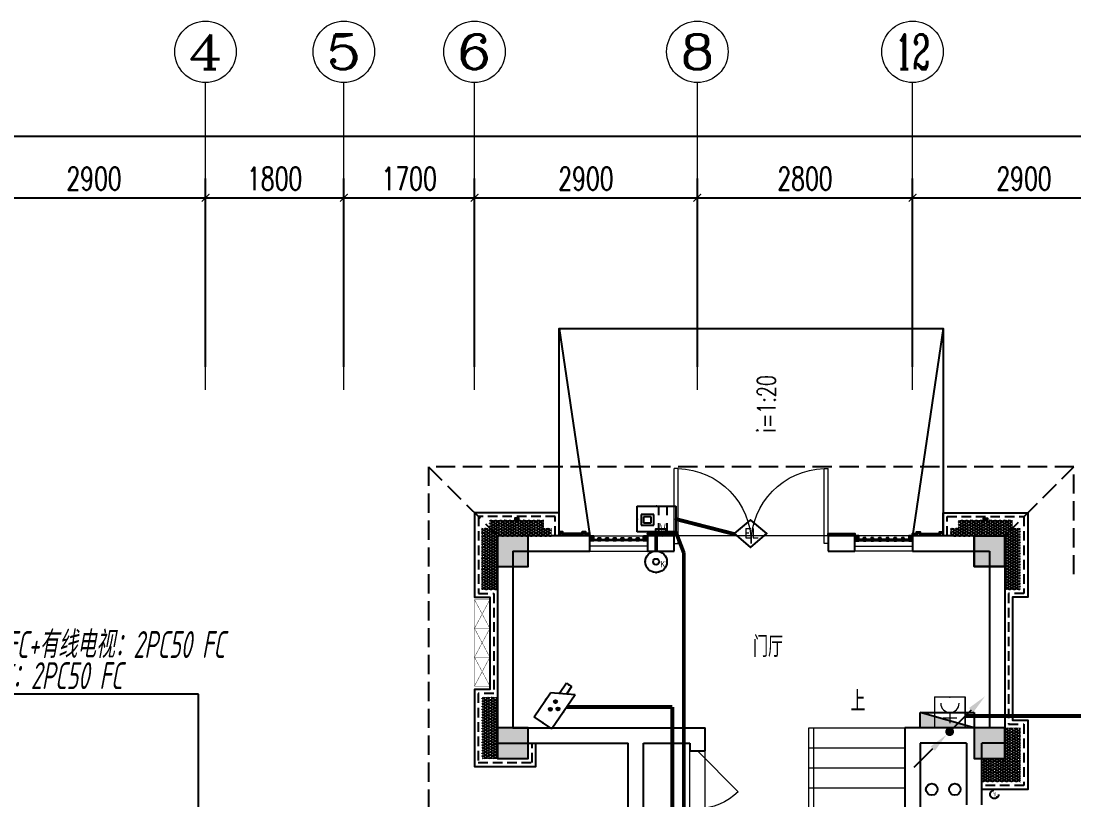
# Model space of a CAD drawing. Extents: x 3753737 to 4713801, y -857380 to 24339.
# Drawn here: x 4043213 to 4056913, y -729448 to -719310 of the extents above; entities that cross this region are included whole.
import ezdxf
from ezdxf.enums import TextEntityAlignment as Align

# ---------------------------------------------------------------- set-up
doc = ezdxf.new("R2010")
doc.units = 0
doc.header["$LTSCALE"] = 1000
doc.header["$MEASUREMENT"] = 0
for name, pattern in [('#P_--_20B1_001_t3$0$DASH', [0.35, 0.25, -0.1]), ('DASH', [0.35, 0.25, -0.1]), ('HIDDEN', [0.375, 0.25, -0.125])]:
    doc.linetypes.add(name, pattern=pattern)
doc.layers.get('0').update_dxf_attribs({"linetype": 'CONTINUOUS'})
doc.layers.get('Defpoints').update_dxf_attribs({"linetype": 'CONTINUOUS'})
for name, color, linetype in [('!!电气', 1, 'CONTINUOUS'), ('A-EQPM-MECH', 191, 'CONTINUOUS'), ('DIM-照明', 7, 'CONTINUOUS'), ('EQUIP-安防', 3, 'CONTINUOUS'), ('EQUIP_消火栓', 7, 'CONTINUOUS'), ('LWIRE', 4, 'CONTINUOUS'), ('VPIPE-消防', 1, 'TG_X'), ('VPIPE-给水', 3, 'TG_J'), ('VPIPE-雨水', 4, 'DASH'), ('WALL', 252, 'CONTINUOUS'), ('WIRE-安防', 4, 'CONTINUOUS'), ('WIRE-消防', 4, 'CONTINUOUS'), ('修改标示', 212, 'CONTINUOUS'), ('卫生间', 6, 'CONTINUOUS'), ('电气', 6, 'CONTINUOUS'), ('看线', 185, 'CONTINUOUS'), ('立面', 73, 'CONTINUOUS'), ('立面-看线', 251, 'CONTINUOUS'), ('设备', 253, 'CONTINUOUS'), ('铝合金', 144, 'CONTINUOUS')]:
    doc.layers.add(name, color=color, linetype=linetype)
for name, color, linetype, lineweight in [('AXIS', 114, 'CONTINUOUS', 20), ('AXIS_TEXT', 7, 'CONTINUOUS', 20), ('DIM_SYMB', 252, 'CONTINUOUS', 20), ('EQUIP-消防', 3, 'CONTINUOUS', 20), ('PUB_HATCH', 8, 'CONTINUOUS', 9), ('PUB_TEXT', 7, 'CONTINUOUS', 20), ('STAIR', 252, 'CONTINUOUS', 20), ('WINDOW', 146, 'CONTINUOUS', 20)]:
    doc.layers.add(name, color=color, linetype=linetype, lineweight=lineweight)
doc.styles.add('_TCH_AXIS', font='COMPLEX', dxfattribs={"bigfont": 'GBCBIG'})
doc.styles.add('_TCH_DIM', font='SIMPLEX', dxfattribs={"bigfont": 'GBCBIG'})
doc.styles.add('_TCH_DIM_T3', font='SIMPLEX.shx', dxfattribs={"width": 0.705882, "bigfont": 'GBCBIG.shx'})
doc.styles.add('_TEL_DIM', font='SIMPLEX', dxfattribs={"width": 0.8, "height": 3.5, "bigfont": 'HZTXT'})
doc.styles.add('COMPLEX', font='COMPLEX')
doc.styles.add('HZTXT', font='gbeitc.shx', dxfattribs={"width": 0.8, "height": 400, "bigfont": 'hztxt.shx'})
doc.styles.add('SM1', font='realsz.shx', dxfattribs={"width": 0.75, "bigfont": 'realhz.shx'})
doc.styles.get("Standard").update_dxf_attribs({"font": 'gbenor.shx', "bigfont": 'gbcbig.shx'})
doc.styles.add('TG_LINETYPE', font='SIMPLEX', dxfattribs={"width": 0.8, "height": 3, "bigfont": 'HZTXT'})
doc.linetypes.add('TG_J', pattern='A,2,-0.22,["J",TG_LINETYPE,S=0.1,R=0,X=-0.18,Y=-0.15],0', length=2.22)
doc.linetypes.add('TG_X', pattern='A,4,-0.3,["X",TG_LINETYPE,S=0.1,R=0,X=-0.23,Y=-0.15],0', length=4.3)
doc.dimstyles.new('_TCH_ARCH&&100', dxfattribs={"dimtxt": 297.5, "dimasz": 100, "dimexe": 250, "dimexo": 300, "dimgap": 100, "dimtad": 1, "dimdec": 0, "dimzin": 0, "dimdsep": 46, "dimtxsty": '_TCH_DIM_T3', "dimblk": 'ARCHTICK', "dimcen": 0.09, "dimclrt": 7, "dimazin": 2, "dimtfac": 1, "dimtdec": 0, "dimtix": 1, "dimtmove": 2, "dimatfit": 3, "dimfxl": 1, "dimtolj": 1, "dimtzin": 0, "dimarcsym": 0})
pattern_1 = [(45, (-879550.0308, -779765.5013), (-2.24506403, 2.24506403), [])]
pattern_2 = [(45, (-879750.0308, -780835.0008), (-2.24506403, 2.24506403), [])]
pattern_3 = [(45, (-691492.517, -939480.5144), (-2.24506403, 2.24506403), [])]
pattern_4 = [(45, (-691392.517, -939480.5153), (-2.24506403, 2.24506403), [])]
pattern_5 = [(45, (-691292.517, -939480.5162), (-2.24506403, 2.24506403), [])]
pattern_6 = [(45, (-691192.517, -939480.517), (-2.24506403, 2.24506403), [])]
pattern_7 = [(45, (-691092.517, -939480.518), (-2.24506403, 2.24506403), [])]
pattern_8 = [(45, (-690992.517, -939480.519), (-2.24506403, 2.24506403), [])]
pattern_9 = [(45, (-691602.5177, -939480.5138), (-2.24506403, 2.24506403), [])]
pattern_10 = [(45, (-690902.5144, -939480.51), (-2.24506403, 2.24506403), [])]
pattern_11 = [(0, (-420517.216, -516416.725), (30.95625, 17.872595), [20.6375, -41.275]), (120, (-420517.216, -516416.725), (-30.9562463, 17.8726014), [20.6375, -41.275]), (60, (-420517.216, -516416.725), (3.7e-06, 35.7451964), [-41.275, 20.6375])]
pattern_12 = [(45, (-691542.282, -939480.3315), (-2.24506403, 2.24506403), [])]

# ---------------------------------------------------------------- blocks, each defined once
blk = doc.blocks.new('A$C148B7D8E')
at = {"layer": '卫生间', "color": 252, "linetype": 'DASH'}
for p, q in [((7700, 15400), (8600, 14500)), ((15200, 14500), (16100, 15400))]:
    blk.add_line(p, q, dxfattribs=at)
blk.add_lwpolyline([(16100, 14000), (16100, 15400), (7700, 15400), (7700, 10800), (7300, 10800), (7300, 10000), (900, 10000), (900, 9000), (-900, 9000), (-900, -900), (1750, -900), (1750, -2100), (23450, -2100), (23450, -900), (25100, -900)], dxfattribs=at)
blk = doc.blocks.new('A$C1F074C3D')
at = {"layer": 'DIM_SYMB'}
blk.add_lwpolyline([(-625, 4290, 0, 0, 0), (-625, 2580, 64, 0, 0), (-625, 2340, 0, 0, 0)], format="xyseb", dxfattribs=at)
at = {"layer": 'STAIR', "color": 252}
for p, q in [((-1250, 1664), (-1250, 4160)), ((-1250, 4160), (0, 4160)), ((-1190, 4160), (-1190, 1703)), ((0, 2496), (0, 4160)), ((-1250, 3900), (0, 3900)), ((-1250, 3640), (0, 3640)), ((-1250, 3380), (0, 3380)), ((-1250, 3120), (0, 3120)), ((-1250, 2860), (0, 2860)), ((-1250, 2600), (0, 2600)), ((0, 2496), (-567, 2119)), ((-1250, 2340), (-234, 2340)), ((-1250, 2080), (-717, 2080)), ((-524, 1991), (-740, 2150)), ((-740, 2150), (-700, 2030)), ((-645, 2080), (-554, 2080)), ((-567, 2119), (-524, 1991)), ((-700, 2030), (-1250, 1664)), ((-1250, 1820), (-1016, 1820))]:
    blk.add_line(p, q, dxfattribs=at)
at = {"layer": 'STAIR', "color": 252, "linetype": '#P_--_20B1_001_t3$0$DASH'}
for p, q in [((0, 2496), (-567, 2119)), ((0, 0), (0, 2496)), ((-234, 2340), (0, 2340)), ((-524, 1991), (-740, 2150)), ((-740, 2150), (-700, 2030)), ((-717, 2080), (-645, 2080)), ((-567, 2119), (-524, 1991)), ((-554, 2080), (0, 2080)), ((-700, 2030), (-1250, 1664)), ((-1016, 1820), (0, 1820)), ((-1250, 0), (-1250, 1664)), ((-1250, 1560), (0, 1560)), ((-1250, 1300), (0, 1300)), ((-1250, 1040), (0, 1040)), ((-1250, 780), (0, 780)), ((-1250, 520), (0, 520)), ((-1250, 260), (0, 260)), ((-1250, 0), (0, 0))]:
    blk.add_line(p, q, dxfattribs=at)
at = {"layer": 'DIM_SYMB', "color": 7, "style": '_TCH_DIM'}
blk.add_text('上', height=270, dxfattribs=at).set_placement((-708, 4374))
blk = doc.blocks.new('$TwtSys$00000434')
at = {"color": 252}
for p, q in [((-0.5, 0.5), (-0.5, -0.5)), ((-0.5, -0.5), (0.5, 0.5)), ((0.5, 0.5), (-0.5, 0.5)), ((0.5, -0.5), (0.5, 0.5)), ((-0.5, -0.5), (0.5, -0.5))]:
    blk.add_line(p, q, dxfattribs=at)
blk.add_solid([(0.5, -0.5), (0.5, 0.5), (-0.5, -0.5)], dxfattribs=at)
blk = doc.blocks.new('A$C028C60F5')
at = {"color": 252}
blk.add_lwpolyline([(400, 0), (0, 0), (0, -400), (400, -400)], close=True, dxfattribs=at)
at = {"layer": 'PUB_HATCH', "color": 252}
blk.add_solid([(0, -400), (400, -400), (0, 0), (400, 0)], dxfattribs=at)
blk = doc.blocks.new('A$C7D502F78')
at = {"layer": '修改标示', "ltscale": 2}
blk.add_lwpolyline([(-151, 197), (-11, 197), (-11, 142), (-151, 142)], close=True, dxfattribs=at)
at = {"layer": 'PUB_TEXT', "width": 0.6}
blk.add_text('V', height=175, dxfattribs=at).set_placement((-147, 99))
blk = doc.blocks.new('A$C3EFA6995')
for p in [(9700, 100), (9700, -2400), (15900, -2400)]:
    blk.add_blockref('A$C028C60F5', p)
at = {"xscale": -1}
blk.add_blockref('A$C028C60F5', (16300, 100), dxfattribs=at)
blk = doc.blocks.new('_ArchTick')
at = {"color": 0, "linetype": 'ByBlock', "const_width": 0.15}
blk.add_lwpolyline([(-0.5, -0.5), (0.5, 0.5)], dxfattribs=at)
blk = doc.blocks.new('*D607')
at = {"layer": 'AXIS', "color": 0, "lineweight": -2, "transparency": 16777216}
for p, q in [((-100, 17800), (-100, 21050)), ((50100, 17800), (50100, 21050)), ((-100, 20800), (50100, 20800))]:
    blk.add_line(p, q, dxfattribs=at)
at = {"layer": 'Defpoints', "color": 0, "transparency": 16777216}
for p in [(50100, 20800), (-100, 17500), (50100, 17500)]:
    blk.add_point(p, dxfattribs=at)
at = {"layer": 'AXIS', "color": 0, "lineweight": -2, "transparency": 16777216, "xscale": 100, "yscale": 100, "zscale": 100, "rotation": 180}
blk.add_blockref('_ArchTick', (-100, 20800), dxfattribs=at)
at = {"layer": 'AXIS', "color": 0, "lineweight": -2, "transparency": 16777216, "xscale": 100, "yscale": 100, "zscale": 100}
blk.add_blockref('_ArchTick', (50100, 20800), dxfattribs=at)
at = {"layer": 'AXIS', "color": 7, "transparency": 16777216, "insert": (25000, 21049), "char_height": 297.5, "attachment_point": 5, "style": '_TCH_DIM_T3'}
blk.add_mtext('\\A1;50200', dxfattribs=at)
blk = doc.blocks.new('*D610')
at = {"layer": 'AXIS', "color": 0, "lineweight": -2, "transparency": 16777216}
for p, q in [((1800, 17800), (1800, 20250)), ((4700, 17800), (4700, 20250)), ((1800, 20000), (4700, 20000))]:
    blk.add_line(p, q, dxfattribs=at)
at = {"layer": 'Defpoints', "color": 0, "transparency": 16777216}
for p in [(4700, 20000), (1800, 17500), (4700, 17500)]:
    blk.add_point(p, dxfattribs=at)
at = {"layer": 'AXIS', "color": 0, "lineweight": -2, "transparency": 16777216, "xscale": 100, "yscale": 100, "zscale": 100, "rotation": 180}
blk.add_blockref('_ArchTick', (1800, 20000), dxfattribs=at)
at = {"layer": 'AXIS', "color": 0, "lineweight": -2, "transparency": 16777216, "xscale": 100, "yscale": 100, "zscale": 100}
blk.add_blockref('_ArchTick', (4700, 20000), dxfattribs=at)
at = {"layer": 'AXIS', "color": 7, "transparency": 16777216, "insert": (3250, 20249), "char_height": 297.5, "attachment_point": 5, "style": '_TCH_DIM_T3'}
blk.add_mtext('\\A1;2900', dxfattribs=at)
blk = doc.blocks.new('*D611')
at = {"layer": 'AXIS', "color": 0, "lineweight": -2, "transparency": 16777216}
for p, q in [((4700, 17800), (4700, 20250)), ((6500, 17800), (6500, 20250)), ((4700, 20000), (6500, 20000))]:
    blk.add_line(p, q, dxfattribs=at)
at = {"layer": 'Defpoints', "color": 0, "transparency": 16777216}
for p in [(6500, 20000), (4700, 17500), (6500, 17500)]:
    blk.add_point(p, dxfattribs=at)
at = {"layer": 'AXIS', "color": 0, "lineweight": -2, "transparency": 16777216, "xscale": 100, "yscale": 100, "zscale": 100, "rotation": 180}
blk.add_blockref('_ArchTick', (4700, 20000), dxfattribs=at)
at = {"layer": 'AXIS', "color": 0, "lineweight": -2, "transparency": 16777216, "xscale": 100, "yscale": 100, "zscale": 100}
blk.add_blockref('_ArchTick', (6500, 20000), dxfattribs=at)
at = {"layer": 'AXIS', "color": 7, "transparency": 16777216, "insert": (5600, 20249), "char_height": 297.5, "attachment_point": 5, "style": '_TCH_DIM_T3'}
blk.add_mtext('\\A1;1800', dxfattribs=at)
blk = doc.blocks.new('*D612')
at = {"layer": 'AXIS', "color": 0, "lineweight": -2, "transparency": 16777216}
for p, q in [((6500, 17800), (6500, 20250)), ((8200, 17800), (8200, 20250)), ((6500, 20000), (8200, 20000))]:
    blk.add_line(p, q, dxfattribs=at)
at = {"layer": 'Defpoints', "color": 0, "transparency": 16777216}
for p in [(8200, 20000), (6500, 17500), (8200, 17500)]:
    blk.add_point(p, dxfattribs=at)
at = {"layer": 'AXIS', "color": 0, "lineweight": -2, "transparency": 16777216, "xscale": 100, "yscale": 100, "zscale": 100, "rotation": 180}
blk.add_blockref('_ArchTick', (6500, 20000), dxfattribs=at)
at = {"layer": 'AXIS', "color": 0, "lineweight": -2, "transparency": 16777216, "xscale": 100, "yscale": 100, "zscale": 100}
blk.add_blockref('_ArchTick', (8200, 20000), dxfattribs=at)
at = {"layer": 'AXIS', "color": 7, "transparency": 16777216, "insert": (7350, 20249), "char_height": 297.5, "attachment_point": 5, "style": '_TCH_DIM_T3'}
blk.add_mtext('\\A1;1700', dxfattribs=at)
blk = doc.blocks.new('*D613')
at = {"layer": 'AXIS', "color": 0, "lineweight": -2, "transparency": 16777216}
for p, q in [((8200, 17800), (8200, 20250)), ((11100, 17800), (11100, 20250)), ((8200, 20000), (11100, 20000))]:
    blk.add_line(p, q, dxfattribs=at)
at = {"layer": 'Defpoints', "color": 0, "transparency": 16777216}
for p in [(11100, 20000), (8200, 17500), (11100, 17500)]:
    blk.add_point(p, dxfattribs=at)
at = {"layer": 'AXIS', "color": 0, "lineweight": -2, "transparency": 16777216, "xscale": 100, "yscale": 100, "zscale": 100, "rotation": 180}
blk.add_blockref('_ArchTick', (8200, 20000), dxfattribs=at)
at = {"layer": 'AXIS', "color": 0, "lineweight": -2, "transparency": 16777216, "xscale": 100, "yscale": 100, "zscale": 100}
blk.add_blockref('_ArchTick', (11100, 20000), dxfattribs=at)
at = {"layer": 'AXIS', "color": 7, "transparency": 16777216, "insert": (9650, 20249), "char_height": 297.5, "attachment_point": 5, "style": '_TCH_DIM_T3'}
blk.add_mtext('\\A1;2900', dxfattribs=at)
blk = doc.blocks.new('*D614')
at = {"layer": 'AXIS', "color": 0, "lineweight": -2, "transparency": 16777216}
for p, q in [((11100, 17800), (11100, 20250)), ((13900, 17800), (13900, 20250)), ((11100, 20000), (13900, 20000))]:
    blk.add_line(p, q, dxfattribs=at)
at = {"layer": 'Defpoints', "color": 0, "transparency": 16777216}
for p in [(13900, 20000), (11100, 17500), (13900, 17500)]:
    blk.add_point(p, dxfattribs=at)
at = {"layer": 'AXIS', "color": 0, "lineweight": -2, "transparency": 16777216, "xscale": 100, "yscale": 100, "zscale": 100, "rotation": 180}
blk.add_blockref('_ArchTick', (11100, 20000), dxfattribs=at)
at = {"layer": 'AXIS', "color": 0, "lineweight": -2, "transparency": 16777216, "xscale": 100, "yscale": 100, "zscale": 100}
blk.add_blockref('_ArchTick', (13900, 20000), dxfattribs=at)
at = {"layer": 'AXIS', "color": 7, "transparency": 16777216, "insert": (12500, 20249), "char_height": 297.5, "attachment_point": 5, "style": '_TCH_DIM_T3'}
blk.add_mtext('\\A1;2800', dxfattribs=at)
blk = doc.blocks.new('*D615')
at = {"layer": 'AXIS', "color": 0, "lineweight": -2, "transparency": 16777216}
for p, q in [((13900, 17800), (13900, 20250)), ((16800, 17800), (16800, 20250)), ((13900, 20000), (16800, 20000))]:
    blk.add_line(p, q, dxfattribs=at)
at = {"layer": 'Defpoints', "color": 0, "transparency": 16777216}
for p in [(16800, 20000), (13900, 17500), (16800, 17500)]:
    blk.add_point(p, dxfattribs=at)
at = {"layer": 'AXIS', "color": 0, "lineweight": -2, "transparency": 16777216, "xscale": 100, "yscale": 100, "zscale": 100, "rotation": 180}
blk.add_blockref('_ArchTick', (13900, 20000), dxfattribs=at)
at = {"layer": 'AXIS', "color": 0, "lineweight": -2, "transparency": 16777216, "xscale": 100, "yscale": 100, "zscale": 100}
blk.add_blockref('_ArchTick', (16800, 20000), dxfattribs=at)
at = {"layer": 'AXIS', "color": 7, "transparency": 16777216, "insert": (15350, 20249), "char_height": 297.5, "attachment_point": 5, "style": '_TCH_DIM_T3'}
blk.add_mtext('\\A1;2900', dxfattribs=at)
blk = doc.blocks.new('_AXISO')
blk.add_circle((0, 0), 0.5)
at = {"layer": 'AXIS_TEXT', "style": 'COMPLEX', "width": 1.041667}
blk.add_attdef('A', text='', height=0.56, dxfattribs=at).set_placement((-0.25, -0.28), (0.25, -0.28), align=Align.FIT)
blk = doc.blocks.new('$DorLib2D$00000116')
at = {"color": 0}
for p, q in [((-0.5, 0), (-0.1464, 0.3536)), ((0.5, 0), (0.1464, 0.3536))]:
    blk.add_line(p, q, dxfattribs=at)
for centre, start, end in [((-0.5, 0), 0, 45), ((0.5, 0), 135, 180)]:
    blk.add_arc(centre, 0.5, start, end, dxfattribs=at)
blk = doc.blocks.new('$WINLIB2D$00000001')
at = {"color": 0}
for points in [[(-0.5, 0.5), (-0.5, -0.5)], [(-0.5, 0.5), (0.5, 0.5)], [(0.5, -0.5), (0.5, 0.5)], [(0.5, 0.167), (-0.5, 0.167)], [(0.5, -0.167), (-0.5, -0.167)], [(-0.5, -0.5), (0.5, -0.5)]]:
    blk.add_lwpolyline(points, dxfattribs=at)
blk = doc.blocks.new('$DorLib2D$00000002')
for p, q in [((-0.5, 0), (-0.5, 0.4875)), ((-0.475, 0.4875), (-0.5, 0.4875)), ((-0.475, 0), (-0.475, 0.4875)), ((0.475, 0), (0.475, 0.4875)), ((0.475, 0.4875), (0.5, 0.4875)), ((0.5, 0), (0.5, 0.4875)), ((-0.5, 0), (-0.475, 0)), ((0.5, 0), (0.475, 0))]:
    blk.add_line(p, q)
at = {"lineweight": 13}
for centre, start, end in [((-0.4875, 0), 0, 88.53072), ((0.4875, 0), 91.46928, 180)]:
    blk.add_arc(centre, 0.4875, start, end, dxfattribs=at)
blk = doc.blocks.new('$equip$00002474')
for p, q in [((-0.52, 0), (0, 0.44)), ((0, 0.44), (0.52, 0)), ((0, -0.44), (-0.52, 0)), ((0.52, 0), (0, -0.44))]:
    blk.add_line(p, q)
at = {"const_width": 0.04}
blk.add_lwpolyline([(0, 0.44), (-0.52, 0), (0, -0.44), (0.52, 0), (0, 0.44), (-0.52, 0)], dxfattribs=at)
for p in [(0, 0.44), (-0.52, 0), (0.52, 0), (0, -0.44)]:
    blk.add_point(p)
at = {"color": 7, "style": '_TEL_DIM'}
blk.add_attdef('$TEXT$', text='', height=0.3, dxfattribs=at).set_placement((0.028, 0.012), align=Align.MIDDLE_CENTER)
at = {"color": 7, "style": '_TEL_DIM', "flags": 1}
blk.add_attdef('A', text='', height=0.00002, dxfattribs=at).set_placement((0, 0), align=Align.MIDDLE_CENTER)
blk = doc.blocks.new('$equip$00002625')
at = {"linetype": 'Continuous'}
for p, q in [((-0.625, -0.415), (-0.625, 0.415)), ((-0.625, 0.415), (0.625, 0.415)), ((0.071, 0.129), (0.071, 0.415)), ((0.35, 0.129), (0.35, 0.415)), ((0.625, 0.415), (0.625, -0.415)), ((0.071, -0.415), (0.071, -0.129)), ((0.35, -0.415), (0.35, -0.129)), ((0.625, -0.415), (-0.625, -0.415))]:
    blk.add_line(p, q, dxfattribs=at)
for p, q in [((-0.092, 0.153), (-0.504, 0.153)), ((-0.504, 0.153), (-0.504, -0.199)), ((-0.172, 0.073), (-0.424, 0.073)), ((-0.424, 0.073), (-0.424, -0.119)), ((-0.172, -0.119), (-0.172, 0.073)), ((-0.092, -0.199), (-0.092, 0.153)), ((-0.504, -0.199), (-0.092, -0.199)), ((-0.424, -0.119), (-0.172, -0.119))]:
    blk.add_line(p, q)
at = {"const_width": 0.04}
blk.add_lwpolyline([(-0.625, 0.415), (0.625, 0.415), (0.625, -0.415), (-0.625, -0.415), (-0.625, 0.415), (0.625, 0.415)], dxfattribs=at)
for p in [(0, 0.415), (-0.625, 0), (0.625, 0), (0, -0.415)]:
    blk.add_point(p)
at = {"color": 7, "style": '_TEL_DIM', "flags": 1}
blk.add_attdef('A', text='', height=0.000025, dxfattribs=at).set_placement((0, 0), align=Align.MIDDLE_CENTER)
blk = doc.blocks.new('$equip$00002656')
for p, q in [((-0.5, 1), (-0.5, 0)), ((0.5, 1), (-0.5, 1)), ((0.5, 0), (0.5, 1)), ((0, 0.5), (0, 0.15)), ((-0.5, 0), (0.5, 0)), ((-0.219, 0.331), (0.222, 0.331))]:
    blk.add_line(p, q)
at = {"const_width": 0.04}
blk.add_lwpolyline([(-0.5, 1), (0.5, 1), (0.5, 0), (-0.5, 0), (-0.5, 1), (0.5, 1)], dxfattribs=at)
blk.add_arc((0, 0.8), 0.3, 180, 0)
for p in [(0, 1), (-0.5, 0.5), (0.5, 0.5), (0, 0)]:
    blk.add_point(p)
at = {"color": 7, "flags": 1}
for tag, height, p in [('B', 0.4, (0.762, 0.292)), ('A', 0.00002, (0, 0))]:
    blk.add_attdef(tag, text='', height=height, dxfattribs=at).set_placement(p, align=Align.MIDDLE_CENTER)
blk = doc.blocks.new('$equip$00001465')
for p, q in [((-0.6, 0.35), (-0.2, -0.35)), ((-0.6, 0.35), (0.75, 0.35)), ((0.75, 0.35), (0.75, -0.35)), ((-0.75, 0.1), (-0.457, 0.1)), ((-0.75, -0.1), (-0.75, 0.1)), ((-0.75, -0.1), (-0.343, -0.1)), ((0.75, -0.35), (-0.2, -0.35))]:
    blk.add_line(p, q)
for centre in [(-0.05, -0.05), (0.1, 0.15), (0.25, -0.05)]:
    blk.add_circle(centre, 0.05)
for p in [(0.075, 0.35), (-0.75, 0), (0.75, 0), (0.075, -0.35)]:
    blk.add_point(p)
for points in [[(-0.05, 0), (-0.05, 0), (-0.075, -0.007), (-0.025, -0.007)], [(0.057, 0.175), (0.143, 0.175), (0.05, 0.15), (0.15, 0.15)], [(0.057, 0.125), (0.143, 0.125), (0.05, 0.15), (0.15, 0.15)], [(0.075, 0.193), (0.125, 0.193), (0.057, 0.175), (0.143, 0.175)], [(0.075, 0.107), (0.125, 0.107), (0.057, 0.125), (0.143, 0.125)], [(0.1, 0.2), (0.1, 0.2), (0.075, 0.193), (0.125, 0.193)], [(0.1, 0.1), (0.1, 0.1), (0.075, 0.107), (0.125, 0.107)], [(0.25, 0), (0.25, 0), (0.225, -0.007), (0.275, -0.007)], [(-0.093, -0.025), (-0.007, -0.025), (-0.1, -0.05), (0, -0.05)], [(-0.093, -0.075), (-0.007, -0.075), (-0.1, -0.05), (0, -0.05)], [(-0.075, -0.007), (-0.025, -0.007), (-0.093, -0.025), (-0.007, -0.025)], [(-0.075, -0.093), (-0.025, -0.093), (-0.093, -0.075), (-0.007, -0.075)], [(-0.05, -0.1), (-0.05, -0.1), (-0.075, -0.093), (-0.025, -0.093)], [(0.207, -0.025), (0.293, -0.025), (0.2, -0.05), (0.3, -0.05)], [(0.207, -0.075), (0.293, -0.075), (0.2, -0.05), (0.3, -0.05)], [(0.225, -0.007), (0.275, -0.007), (0.207, -0.025), (0.293, -0.025)], [(0.225, -0.093), (0.275, -0.093), (0.207, -0.075), (0.293, -0.075)], [(0.25, -0.1), (0.25, -0.1), (0.225, -0.093), (0.275, -0.093)]]:
    blk.add_solid(points)
at = {"flags": 9}
blk.add_attdef('A', (-0.016, -0.016), '', height=0.00002, dxfattribs=at)
blk = doc.blocks.new('$TelecSys$00000081')
for p, q in [((0.104, 0.104), (0.104, 0.104)), ((-0.104, -0.104), (-0.104, -0.104)), ((-1.15, -1.15), (-0.55, -0.55))]:
    blk.add_line(p, q)
at = {"const_width": 0.142}
blk.add_lwpolyline([(0.071, 0, 1), (-0.071, 0, 1)], format="xyb", close=True, dxfattribs=at)
blk.add_solid([(-0.62, -0.48), (-0.48, -0.62), (-0.1, -0.1)])
at = {"width": 0.8, "flags": 9}
blk.add_attdef('A', (0, 0), '', height=0.00002, rotation=180, dxfattribs=at)
blk = doc.blocks.new('$TelecSys$00000079')
for p, q in [((0.7, 0.7), (0, 0)), ((0.104, 0.104), (0.104, 0.104)), ((-0.104, -0.104), (-0.104, -0.104))]:
    blk.add_line(p, q)
at = {"const_width": 0.142}
blk.add_lwpolyline([(-0.071, 0, 1), (0.071, 0, 1)], format="xyb", close=True, dxfattribs=at)
blk.add_solid([(0.63, 0.77), (0.77, 0.63), (1.15, 1.15)])
at = {"width": 0.8, "flags": 9}
blk.add_attdef('A', (0, 0), '', height=0.00002, dxfattribs=at)
blk = doc.blocks.new('$equip$00002479')
at = {"const_width": 0.04}
blk.add_lwpolyline([(-0.3, 0, 1), (0.3, 0, 1), (-0.3, 0, 0.942883)], format="xyb", dxfattribs=at)
for radius in [0.3, 0.0841]:
    blk.add_circle((0, 0), radius)
for p in [(0, 0.3), (-0.3, 0), (0.3, 0), (0, -0.3)]:
    blk.add_point(p)
at = {"color": 7, "style": '_TEL_DIM', "flags": 1}
blk.add_attdef('A', text='', height=0.00002, dxfattribs=at).set_placement((0, 0), align=Align.MIDDLE_CENTER)
blk = doc.blocks.new('A$C18BE6784')
at = {"layer": 'EQUIP-安防', "linetype": 'ByBlock', "xscale": 400, "yscale": 400, "zscale": 400}
blk.add_blockref('$equip$00002479', (-47, 62), dxfattribs=at)
at = {"layer": 'EQUIP-安防', "color": 7, "linetype": 'ByBlock', "style": 'SM1', "width": 0.75}
blk.add_text('K', height=71.8, dxfattribs=at).set_placement((0, 0))
blk = doc.blocks.new('A$C5F341E43')
at = {"layer": '立面'}
h = blk.add_hatch(dxfattribs=at)
h.set_pattern_fill('ANSI31', color=252, scale=2)
h.set_pattern_definition(pattern_1)
h.paths.add_polyline_path([(8725.3, 15800), (8775.3, 15800), (8775.3, 15830), (8725.3, 15830)])
h = blk.add_hatch(dxfattribs=at)
h.set_pattern_fill('ANSI31', color=252, scale=2)
h.set_pattern_definition(pattern_1)
h.paths.add_polyline_path([(14874.7, 15800), (14824.7, 15800), (14824.7, 15830), (14874.7, 15830)])
h = blk.add_hatch(dxfattribs=at)
h.set_pattern_fill('ANSI31', color=252, scale=2)
h.set_pattern_definition(pattern_12)
h.paths.add_polyline_path([(9300.2, 15600.1), (9700, 15600.1), (9700, 15630.1), (9650, 15630.1), (9650, 15650.2), (9600, 15650.2), (9600, 15630.2), (9350.1, 15630), (9350, 15650.2), (9300.2, 15650.2)])
h.paths.add_polyline_path([(9310.2, 15600.1), (9690, 15600.1), (9690, 15620.1), (9640, 15620.1), (9640, 15640.2), (9610, 15640.2), (9610, 15620.2), (9340.2, 15620), (9340, 15640.2), (9310.2, 15640.2)])
h = blk.add_hatch(dxfattribs=at)
h.set_pattern_fill('ANSI31', color=252, scale=2)
h.set_pattern_definition(pattern_2)
edge = h.paths.add_edge_path()
edge.add_line((10450, 15600), (10460, 15600))
edge.add_line((10460, 15600), (10460, 15620))
edge.add_line((10460, 15620), (10790, 15620))
edge.add_line((10790, 15620), (10790, 15600.1))
edge.add_line((10790, 15600.1), (10800, 15600))
edge.add_line((10800, 15600), (10800, 15630))
edge.add_line((10800, 15630), (10450, 15630))
edge.add_line((10450, 15630), (10450, 15600))
h = blk.add_hatch(dxfattribs=at)
h.set_pattern_fill('ANSI31', color=252, scale=2)
h.set_pattern_definition(pattern_2)
edge = h.paths.add_edge_path()
edge.add_line((13150, 15600), (13140, 15600))
edge.add_line((13140, 15600), (13140, 15620))
edge.add_line((13140, 15620), (12810, 15620))
edge.add_line((12810, 15620), (12810, 15600.1))
edge.add_line((12810, 15600.1), (12800, 15600))
edge.add_line((12800, 15600), (12800, 15630))
edge.add_line((12800, 15630), (13150, 15630))
edge.add_line((13150, 15630), (13150, 15600))
h = blk.add_hatch(dxfattribs=at)
h.set_pattern_fill('ANSI31', color=252, scale=2)
h.set_pattern_definition(pattern_12)
h.paths.add_polyline_path([(14299.8, 15600.1), (13900.1, 15600.1), (13900.1, 15630.1), (13950.1, 15630.1), (13950.1, 15650.2), (14000.1, 15650.2), (14000.1, 15630.2), (14249.9, 15630), (14250.1, 15650.2), (14299.8, 15650.2)])
h.paths.add_polyline_path([(14289.8, 15600.1), (13910.1, 15600.1), (13910.1, 15620.1), (13960.1, 15620.1), (13960.1, 15640.2), (13990.1, 15640.2), (13990.1, 15620.2), (14259.8, 15620), (14260, 15640.2), (14289.8, 15640.2)])
h = blk.add_hatch(dxfattribs=at)
h.set_pattern_fill('ANSI31', color=252, scale=2)
h.set_pattern_definition(pattern_9)
h.paths.add_polyline_path([(9700, 15600), (9750, 15600), (9750, 15533.3), (9700, 15533.3)])
h = blk.add_hatch(dxfattribs=at)
h.set_pattern_fill('ANSI31', color=252, scale=2)
h.set_pattern_definition(pattern_3)
h.paths.add_polyline_path([(9810, 15573), (9840, 15573), (9840, 15533.3), (9810, 15533.3)])
h = blk.add_hatch(dxfattribs=at)
h.set_pattern_fill('ANSI31', color=252, scale=2)
h.set_pattern_definition(pattern_4)
h.paths.add_polyline_path([(9910, 15573), (9940, 15573), (9940, 15533.3), (9910, 15533.3)])
h = blk.add_hatch(dxfattribs=at)
h.set_pattern_fill('ANSI31', color=252, scale=2)
h.set_pattern_definition(pattern_5)
h.paths.add_polyline_path([(10010, 15573), (10040, 15573), (10040, 15533.3), (10010, 15533.3)])
h = blk.add_hatch(dxfattribs=at)
h.set_pattern_fill('ANSI31', color=252, scale=2)
h.set_pattern_definition(pattern_6)
h.paths.add_polyline_path([(10110, 15573), (10140, 15573), (10140, 15533.3), (10110, 15533.3)])
h = blk.add_hatch(dxfattribs=at)
h.set_pattern_fill('ANSI31', color=252, scale=2)
h.set_pattern_definition(pattern_7)
h.paths.add_polyline_path([(10210, 15573), (10240, 15573), (10240, 15533.3), (10210, 15533.3)])
h = blk.add_hatch(dxfattribs=at)
h.set_pattern_fill('ANSI31', color=252, scale=2)
h.set_pattern_definition(pattern_8)
h.paths.add_polyline_path([(10310, 15573), (10340, 15573), (10340, 15533.3), (10310, 15533.3)])
h = blk.add_hatch(dxfattribs=at)
h.set_pattern_fill('ANSI31', color=252, scale=2)
h.set_pattern_definition(pattern_10)
h.paths.add_polyline_path([(10400, 15600), (10450, 15600), (10450, 15533.3), (10400, 15533.3)])
h = blk.add_hatch(dxfattribs=at)
h.set_pattern_fill('ANSI31', color=252, scale=2)
h.set_pattern_definition(pattern_10)
h.paths.add_polyline_path([(13200, 15600), (13150, 15600), (13150, 15533.3), (13200, 15533.3)])
h = blk.add_hatch(dxfattribs=at)
h.set_pattern_fill('ANSI31', color=252, scale=2)
h.set_pattern_definition(pattern_8)
h.paths.add_polyline_path([(13290, 15573), (13260, 15573), (13260, 15533.3), (13290, 15533.3)])
h = blk.add_hatch(dxfattribs=at)
h.set_pattern_fill('ANSI31', color=252, scale=2)
h.set_pattern_definition(pattern_7)
h.paths.add_polyline_path([(13390, 15573), (13360, 15573), (13360, 15533.3), (13390, 15533.3)])
h = blk.add_hatch(dxfattribs=at)
h.set_pattern_fill('ANSI31', color=252, scale=2)
h.set_pattern_definition(pattern_6)
h.paths.add_polyline_path([(13490, 15573), (13460, 15573), (13460, 15533.3), (13490, 15533.3)])
h = blk.add_hatch(dxfattribs=at)
h.set_pattern_fill('ANSI31', color=252, scale=2)
h.set_pattern_definition(pattern_5)
h.paths.add_polyline_path([(13590, 15573), (13560, 15573), (13560, 15533.3), (13590, 15533.3)])
h = blk.add_hatch(dxfattribs=at)
h.set_pattern_fill('ANSI31', color=252, scale=2)
h.set_pattern_definition(pattern_4)
h.paths.add_polyline_path([(13690, 15573), (13660, 15573), (13660, 15533.3), (13690, 15533.3)])
h = blk.add_hatch(dxfattribs=at)
h.set_pattern_fill('ANSI31', color=252, scale=2)
h.set_pattern_definition(pattern_3)
h.paths.add_polyline_path([(13790, 15573), (13760, 15573), (13760, 15533.3), (13790, 15533.3)])
h = blk.add_hatch(dxfattribs=at)
h.set_pattern_fill('ANSI31', color=252, scale=2)
h.set_pattern_definition(pattern_9)
h.paths.add_polyline_path([(13900, 15600), (13850, 15600), (13850, 15533.3), (13900, 15533.3)])
at = {"layer": '立面-看线'}
h = blk.add_hatch(dxfattribs=at)
h.set_pattern_fill('HONEY', color=252, scale=13)
h.set_pattern_definition(pattern_11)
h.paths.add_polyline_path([(9100.3, 15700), (9100.3, 15800), (8400.3, 15800), (8400.3, 15700), (8300.3, 15700), (8300.3, 14900), (8500, 14900), (8500, 15600), (9199.4, 15600), (9199.4, 15700)])
h = blk.add_hatch(dxfattribs=at)
h.set_pattern_fill('HONEY', color=252, scale=13)
h.set_pattern_definition(pattern_11)
h.paths.add_polyline_path([(14499.7, 15700), (14499.7, 15800), (15199.7, 15800), (15199.7, 15700), (15299.7, 15700), (15299.7, 14900), (15100, 14900), (15100, 15600), (14400.6, 15600), (14400.6, 15700)])
h = blk.add_hatch(dxfattribs=at)
h.set_pattern_fill('HONEY', color=252, scale=13)
h.set_pattern_definition([(0, (-420616.579, -519516.725), (30.95625, 17.872595), [20.6375, -41.275]), (120, (-420616.579, -519516.725), (-30.9562463, 17.8726014), [20.6375, -41.275]), (60, (-420616.579, -519516.725), (3.7e-06, 35.7451964), [-41.275, 20.6375])])
h.paths.add_polyline_path([(8500, 12900), (8500, 12900), (8500, 13500), (8300.6, 13500), (8300.6, 12700), (8500, 12700)])
h = blk.add_hatch(dxfattribs=at)
h.set_pattern_fill('HONEY', color=252, scale=13)
h.set_pattern_definition([(0, (-420616.579, -519916.725), (30.95625, 17.872595), [20.6375, -41.275]), (120, (-420616.579, -519916.725), (-30.9562463, 17.8726014), [20.6375, -41.275]), (60, (-420616.579, -519916.725), (3.7e-06, 35.7451964), [-41.275, 20.6375])])
h.paths.add_polyline_path([(14800, 12700), (15100, 12700), (15100, 13100), (15299.4, 13100), (15299.4, 12400), (14800, 12400)])
at = {"color": 252, "const_width": 8}
for points in [[(8500, 14900), (8300.3, 14900), (8300.3, 15700), (8400.3, 15700), (8400.3, 15800), (8690.3, 15800), (8690.3, 15800), (8810.3, 15800), (8810.3, 15800), (9100.3, 15800), (9100.3, 15700), (9200.3, 15700), (9200.3, 15600)], [(15100, 14900), (15299.7, 14900), (15299.7, 15700), (15199.7, 15700), (15199.7, 15800), (14909.7, 15800), (14909.7, 15800), (14789.7, 15800), (14789.7, 15800), (14499.7, 15800), (14499.7, 15700), (14399.7, 15700), (14399.7, 15600)], [(8500, 13500), (8300, 13500), (8300, 12700), (8900, 12700), (8900, 12900)], [(15100, 13100), (15300, 13100), (15300, 12400), (14800, 12400)]]:
    blk.add_lwpolyline(points, dxfattribs=at)
at = {"layer": 'A-EQPM-MECH', "color": 252}
for points in [[(9300.3, 15600), (9300.3, 18300), (14300.2, 18300), (14300.2, 15600)], [(9300.3, 18300), (9700, 15600)], [(14300, 18300), (13900, 15600)]]:
    blk.add_lwpolyline(points, dxfattribs=at)
at = {"layer": 'AXIS'}
for p, q in [((4700, 17500), (4700, 21500)), ((6500, 17500), (6500, 21500)), ((8200, 17500), (8200, 21500)), ((11100, 17500), (11100, 21500)), ((13900, 17500), (13900, 21500))]:
    blk.add_line(p, q, dxfattribs=at)
at = {"layer": 'VPIPE-消防', "color": 252, "linetype": 'Continuous'}
blk.add_circle((14150, 12300), 75, dxfattribs=at)
at = {"layer": 'VPIPE-给水', "color": 252, "linetype": 'Continuous'}
blk.add_circle((14450, 12300), 75, dxfattribs=at)
at = {"layer": 'VPIPE-雨水', "color": 252}
blk.add_circle((14965, 12235), 55, dxfattribs=at)
at = {"layer": 'WALL', "color": 252}
for p, q in [((8500, 15600), (8500, 12900)), ((9700, 15600), (8500, 15600)), ((9700, 15400), (9700, 15600)), ((10800, 15600), (10450, 15600)), ((10450, 15600), (10450, 15400)), ((10800, 15400), (10800, 15600)), ((13150, 15600), (12800, 15600)), ((12800, 15600), (12800, 15400)), ((13150, 15400), (13150, 15600)), ((15100, 15600), (13900, 15600)), ((13900, 15600), (13900, 15400)), ((15100, 15600), (15100, 12900)), ((8700, 15400), (8700, 13100)), ((8700, 15400), (9700, 15400)), ((10450, 15400), (10800, 15400)), ((12800, 15400), (13150, 15400)), ((13900, 15400), (14900, 15400)), ((14900, 15400), (14900, 13100)), ((8700, 13100), (10300, 13100)), ((10300, 13100), (11200, 13100)), ((11200, 12800), (11200, 13100)), ((13800, 13100), (13800, 10900)), ((14700, 13100), (13800, 13100)), ((14900, 13100), (14700, 13100)), ((8500, 12900), (10200, 12900)), ((10200, 11000), (10200, 12900)), ((10400, 11000), (10400, 12900)), ((10400, 12900), (11000, 12900)), ((11000, 12900), (11000, 12800)), ((14000, 12900), (14000, 11000)), ((14600, 12900), (14000, 12900)), ((14600, 12900), (14600, 12100)), ((14800, 12100), (14800, 12900)), ((15100, 12900), (14800, 12900)), ((11000, 12800), (11200, 12800))]:
    blk.add_line(p, q, dxfattribs=at)
at = {"layer": 'WINDOW', "color": 252}
for p, q in [((12800, 15600), (10800, 15600)), ((11000, 11300), (11000, 12800)), ((11200, 11300), (11200, 12800))]:
    blk.add_line(p, q, dxfattribs=at)
at = {"layer": '看线', "color": 252}
for points in [[(9300.3, 15600), (9300.3, 15900), (8200.3, 15900), (8200.3, 14800), (8400, 14800), (8400, 13600), (8200, 13600), (8200, 12600), (9000, 12600), (9000, 12900)], [(14299.7, 15600), (14299.7, 15900), (15399.7, 15900), (15399.7, 14800), (15200, 14800), (15200, 13200), (15400, 13200), (15400, 12300), (14800, 12300)]]:
    blk.add_lwpolyline(points, dxfattribs=at)
at = {"layer": '看线', "color": 252, "linetype": 'HIDDEN', "ltscale": 0.5}
for points in [[(9250.3, 15600), (9250.3, 15850), (8250.3, 15850), (8250.3, 14850), (8450, 14850), (8450, 13550), (8250, 13550), (8250, 12650), (8950, 12650), (8950, 12900)], [(14349.7, 15600), (14349.7, 15850), (15349.7, 15850), (15349.7, 14850), (15150, 14850), (15150, 13150), (15350, 13150), (15350, 12350), (14800, 12350)]]:
    blk.add_lwpolyline(points, dxfattribs=at)
at = {"layer": '立面', "color": 252}
for p, q in [((9910, 15573), (9940, 15573)), ((9910, 15533.3), (9910, 15573)), ((9940, 15533.3), (9910, 15533.3)), ((9940, 15573), (9940, 15533.3)), ((13690, 15573), (13660, 15573)), ((13660, 15573), (13660, 15533.3)), ((13660, 15533.3), (13690, 15533.3)), ((13690, 15533.3), (13690, 15573))]:
    blk.add_line(p, q, dxfattribs=at)
for points in [[(8725.3, 15800), (8775.3, 15800), (8775.3, 15830), (8725.3, 15830)], [(14874.7, 15800), (14824.7, 15800), (14824.7, 15830), (14874.7, 15830)], [(9700, 15600), (9750, 15600), (9750, 15533.3), (9700, 15533.3)], [(10010, 15573), (10040, 15573), (10040, 15533.3), (10010, 15533.3)], [(10110, 15573), (10140, 15573), (10140, 15533.3), (10110, 15533.3)], [(10210, 15573), (10240, 15573), (10240, 15533.3), (10210, 15533.3)], [(10310, 15573), (10340, 15573), (10340, 15533.3), (10310, 15533.3)], [(10400, 15600), (10450, 15600), (10450, 15533.3), (10400, 15533.3)], [(13200, 15600), (13150, 15600), (13150, 15533.3), (13200, 15533.3)], [(13290, 15573), (13260, 15573), (13260, 15533.3), (13290, 15533.3)], [(13390, 15573), (13360, 15573), (13360, 15533.3), (13390, 15533.3)], [(13490, 15573), (13460, 15573), (13460, 15533.3), (13490, 15533.3)], [(13590, 15573), (13560, 15573), (13560, 15533.3), (13590, 15533.3)], [(13900, 15600), (13850, 15600), (13850, 15533.3), (13900, 15533.3)]]:
    blk.add_lwpolyline(points, close=True, dxfattribs=at)
for points in [[(10450, 15600), (10460, 15600), (10460, 15620), (10790, 15620), (10790, 15600.1), (10800, 15600), (10800, 15630), (10450, 15630), (10450, 15600)], [(13150, 15600), (13140, 15600), (13140, 15620), (12810, 15620), (12810, 15600.1), (12800, 15600), (12800, 15630), (13150, 15630), (13150, 15600)]]:
    blk.add_lwpolyline(points, dxfattribs=at)
at = {"layer": '设备', "color": 252, "const_width": 5}
for points in [[(8400, 14395), (8400, 14770), (8200, 14770), (8200, 14395)], [(8400, 14020), (8400, 14395), (8200, 14395), (8200, 14020)], [(8400, 13645), (8400, 14020), (8200, 14020), (8200, 13645)]]:
    blk.add_lwpolyline(points, close=True, dxfattribs=at)
for points in [[(8400, 14770), (8200, 14395)], [(8200, 14770), (8400, 14395)], [(8400, 14395), (8200, 14020)], [(8200, 14395), (8400, 14020)], [(8400, 14020), (8200, 13645)], [(8200, 14020), (8400, 13645)]]:
    blk.add_lwpolyline(points, dxfattribs=at)
at = {"layer": '铝合金', "color": 252}
for p, q in [((9750, 15553.2), (9810, 15553.2)), ((9840, 15553.2), (9910, 15553.2)), ((9940, 15553.2), (10010, 15553.2)), ((10040, 15553.2), (10110, 15553.2)), ((10140, 15553.2), (10210, 15553.2)), ((10240, 15553.2), (10310, 15553.2)), ((10340, 15553.2), (10400, 15553.2)), ((13260, 15553.2), (13200, 15553.2)), ((13360, 15553.2), (13290, 15553.2)), ((13460, 15553.2), (13390, 15553.2)), ((13560, 15553.2), (13490, 15553.2)), ((13660, 15553.2), (13590, 15553.2)), ((13760, 15553.2), (13690, 15553.2)), ((13850, 15553.2), (13790, 15553.2))]:
    blk.add_line(p, q, dxfattribs=at)
for points in [[(8725.3, 15800), (8775.3, 15800), (8775.3, 15830), (8725.3, 15830)], [(14874.7, 15800), (14824.7, 15800), (14824.7, 15830), (14874.7, 15830)], [(9700, 15600), (9750, 15600), (9750, 15533.3), (9700, 15533.3)], [(9810, 15573), (9840, 15573), (9840, 15533.3), (9810, 15533.3)], [(9910, 15573), (9940, 15573), (9940, 15533.3), (9910, 15533.3)], [(10010, 15573), (10040, 15573), (10040, 15533.3), (10010, 15533.3)], [(10110, 15573), (10140, 15573), (10140, 15533.3), (10110, 15533.3)], [(10210, 15573), (10240, 15573), (10240, 15533.3), (10210, 15533.3)], [(10310, 15573), (10340, 15573), (10340, 15533.3), (10310, 15533.3)], [(10400, 15600), (10450, 15600), (10450, 15533.3), (10400, 15533.3)], [(13200, 15600), (13150, 15600), (13150, 15533.3), (13200, 15533.3)], [(13290, 15573), (13260, 15573), (13260, 15533.3), (13290, 15533.3)], [(13390, 15573), (13360, 15573), (13360, 15533.3), (13390, 15533.3)], [(13490, 15573), (13460, 15573), (13460, 15533.3), (13490, 15533.3)], [(13590, 15573), (13560, 15573), (13560, 15533.3), (13590, 15533.3)], [(13690, 15573), (13660, 15573), (13660, 15533.3), (13690, 15533.3)], [(13790, 15573), (13760, 15573), (13760, 15533.3), (13790, 15533.3)], [(13900, 15600), (13850, 15600), (13850, 15533.3), (13900, 15533.3)]]:
    blk.add_lwpolyline(points, close=True, dxfattribs=at)
for points in [[(9700, 15600.1), (9700, 15630.1), (9650, 15630.1), (9650, 15650.2), (9600, 15650.2), (9600, 15630.2), (9350.1, 15630), (9350, 15650.2), (9300.2, 15650.2), (9300.2, 15600.1)], [(9690, 15600.1), (9690, 15620.1), (9640, 15620.1), (9640, 15640.2), (9610, 15640.2), (9610, 15620.2), (9340.2, 15620), (9340, 15640.2), (9310.2, 15640.2), (9310.2, 15600.1)], [(10450, 15600), (10460, 15600), (10460, 15620), (10790, 15620), (10790, 15600.1), (10800, 15600), (10800, 15630), (10450, 15630), (10450, 15600)], [(13150, 15600), (13140, 15600), (13140, 15620), (12810, 15620), (12810, 15600.1), (12800, 15600), (12800, 15630), (13150, 15630), (13150, 15600)], [(13900.1, 15600.1), (13900.1, 15630.1), (13950.1, 15630.1), (13950.1, 15650.2), (14000.1, 15650.2), (14000.1, 15630.2), (14249.9, 15630), (14250.1, 15650.2), (14299.8, 15650.2), (14299.8, 15600.1)], [(13910.1, 15600.1), (13910.1, 15620.1), (13960.1, 15620.1), (13960.1, 15640.2), (13990.1, 15640.2), (13990.1, 15620.2), (14259.8, 15620), (14260, 15640.2), (14289.8, 15640.2), (14289.8, 15600.1)]]:
    blk.add_lwpolyline(points, dxfattribs=at)
at = {"color": 252}
for name, p in [('A$C148B7D8E', (-100, 1100)), ('A$C3EFA6995', (-1200, 15500)), ('A$C028C60F5', (14700, 15600)), ('A$C1F074C3D', (13800, 8940))]:
    blk.add_blockref(name, p, dxfattribs=at)
at = {"layer": 'AXIS'}
ref = blk.add_blockref('_AXISO', (4700, 21900), dxfattribs=dict(at, xscale=800, yscale=800, zscale=800))
ref.add_attrib('A', '4', dxfattribs={"layer": 'AXIS_TEXT', "height": 452.5, "style": '_TCH_AXIS', "width": 1.3125}).set_placement((4473.7, 21673.7), (4926.3, 21673.7), align=Align.FIT)
ref = blk.add_blockref('_AXISO', (6500, 21900), dxfattribs=dict(at, xscale=800, yscale=800, zscale=800))
ref.add_attrib('A', '5', dxfattribs={"layer": 'AXIS_TEXT', "height": 452.5, "style": '_TCH_AXIS', "width": 1.5}).set_placement((6273.7, 21673.7), (6726.3, 21673.7), align=Align.FIT)
ref = blk.add_blockref('_AXISO', (8200, 21900), dxfattribs=dict(at, xscale=800, yscale=800, zscale=800))
ref.add_attrib('A', '6', dxfattribs={"layer": 'AXIS_TEXT', "height": 452.5, "style": '_TCH_AXIS', "width": 1.5}).set_placement((7973.7, 21673.7), (8426.3, 21673.7), align=Align.FIT)
ref = blk.add_blockref('_AXISO', (11100, 21900), dxfattribs=dict(at, xscale=800, yscale=800, zscale=800))
ref.add_attrib('A', '8', dxfattribs={"layer": 'AXIS_TEXT', "height": 452.5, "style": '_TCH_AXIS', "width": 1.5}).set_placement((10873.7, 21673.7), (11326.3, 21673.7), align=Align.FIT)
ref = blk.add_blockref('_AXISO', (13900, 21900), dxfattribs=dict(at, xscale=800, yscale=800, zscale=800))
ref.add_attrib('A', '12', dxfattribs={"layer": 'AXIS_TEXT', "height": 452.55, "style": '_TCH_AXIS', "width": 0.724138}).set_placement((13673.7, 21673.7), (14126.3, 21673.7), align=Align.FIT)
at = {"layer": 'EQUIP_消火栓', "color": 252, "xscale": -700, "yscale": 200, "zscale": 700}
blk.add_blockref('$TwtSys$00000434', (14350, 13200), dxfattribs=at)
at = {"layer": 'WINDOW', "color": 252}
for name, p, xscale, yscale, zscale, rotation in [('$DorLib2D$00000002', (11800, 15500), 2000, -2000, 2000, 180), ('$WINLIB2D$00000001', (10075, 15500), -750.0034281517146, -200, -750.0034281517146, 180), ('$WINLIB2D$00000001', (13525, 15500), 750.0034281517146, -200, 750.0034281517146, 180), ('$DorLib2D$00000116', (11100, 12050), 1500, -1500, 1500, 89.9999999902481)]:
    blk.add_blockref(name, p, dxfattribs=dict(at, xscale=xscale, yscale=yscale, zscale=zscale, rotation=rotation))
at = {"layer": '修改标示', "color": 252, "ltscale": 2, "xscale": -1}
blk.add_blockref('A$C7D502F78', (10544.4, 15487.7), dxfattribs=at)
at = {"layer": 'PUB_TEXT', "color": 252, "style": '_TCH_DIM', "width": 0.705882}
blk.add_text('i=1:20', height=238, rotation=90, dxfattribs=at).set_placement((12118.1, 16943.7))
at = {"layer": 'PUB_TEXT', "color": 252}
blk.add_text('门厅', height=270.07, dxfattribs=at).set_placement((11825.1, 14022.8))
at = {"layer": 'PUB_TEXT', "color": 252, "width": 0.6}
blk.add_text('YL', height=56, dxfattribs=at).set_placement((14946.8, 12207))
at = {"layer": 'AXIS'}
for p1, p2, distance, text, picture, middle in [((-100, 17500), (50100, 17500), 3300, '50200', '*D607', (25000, 21048.7)), ((1800, 17500), (4700, 17500), 2500, '2900', '*D610', (3250, 20248.7)), ((4700, 17500), (6500, 17500), 2500, '1800', '*D611', (5600, 20248.7)), ((6500, 17500), (8200, 17500), 2500, '1700', '*D612', (7350, 20248.7)), ((8200, 17500), (11100, 17500), 2500, '2900', '*D613', (9650, 20248.7)), ((11100, 17500), (13900, 17500), 2500, '2800', '*D614', (12500, 20248.7)), ((13900, 17500), (16800, 17500), 2500, '2900', '*D615', (15350, 20248.7))]:
    dim = blk.add_aligned_dim(p1=p1, p2=p2, distance=distance, text=text, dimstyle='_TCH_ARCH&&100', dxfattribs=at)
    dim.commit()
    dim.dimension.update_dxf_attribs({"geometry": picture, "text_midpoint": middle})

msp = doc.modelspace()

# ---------------------------------------------------------------- linework, layer by layer
at = {"layer": '!!电气'}
for p, q in [((4045521, -728068.9), (4040878.4, -728068.9)), ((4045521, -730007), (4045521, -728068.9))]:
    msp.add_line(p, q, dxfattribs=at)
at = {"layer": 'WIRE-安防', "color": 6, "const_width": 50}
for points in [[(4051732.3, -725791.8), (4052509.5, -725990.9)], [(4051838.4, -726235.5), (4051732.3, -725957.8)], [(4051838.4, -730460.2), (4051838.4, -726235.5)]]:
    msp.add_lwpolyline(points, dxfattribs=at)
at = {"layer": 'WIRE-安防', "color": 6, "linetype": 'Continuous', "const_width": 50}
msp.add_lwpolyline([(4051477.1, -725957.8), (4051477.1, -726206.7)], dxfattribs=at)
at = {"layer": 'WIRE-消防', "color": 4, "const_width": 50}
for points in [[(4050314.5, -728238.1), (4051688.1, -728238.1)], [(4051688.1, -728238.1), (4051688.1, -730286.1)]]:
    msp.add_lwpolyline(points, dxfattribs=at)
at = {"layer": 'WIRE-消防', "linetype": 'Continuous', "const_width": 50}
msp.add_lwpolyline([(4055500.2, -728355.2), (4076326.7, -728355.2)], dxfattribs=at)

# ---------------------------------------------------------------- block references
at = {"layer": '!!电气'}
msp.add_blockref('A$C5F341E43', (4040913.4, -741610.2), dxfattribs=at)
at = {"layer": 'EQUIP-安防', "color": 6, "xscale": 400, "yscale": 400, "zscale": 400}
msp.add_blockref('$equip$00002625', (4051482.3, -725791.8), dxfattribs=at)
at = {"layer": 'EQUIP-安防', "xscale": 400, "yscale": 400, "zscale": 400}
msp.add_blockref('$equip$00002474', (4052704.7, -725980.1), dxfattribs=at).add_auto_attribs({'$TEXT$': 'EL'})
at = {"layer": 'EQUIP-安防', "color": 4, "xscale": 399.9999999999999, "yscale": 399.9999999999999, "zscale": 399.9999999999999, "rotation": 235.5629039216064}
msp.add_blockref('$equip$00001465', (4050173.1, -728196.9), dxfattribs=at)
at = {"layer": 'EQUIP-消防', "color": 6, "xscale": 400, "yscale": 400, "zscale": 400}
msp.add_blockref('$equip$00002656', (4055300.2, -728510.2), dxfattribs=at)
at = {"layer": 'LWIRE', "xscale": 400, "yscale": 400, "zscale": 400}
msp.add_blockref('$TelecSys$00000079', (4055296.2, -728559.2), dxfattribs=at)
at = {"layer": 'LWIRE', "color": 4, "xscale": 400, "yscale": 400, "zscale": 400}
msp.add_blockref('$TelecSys$00000081', (4055296.2, -728559.2), dxfattribs=at)
at = {"layer": '电气', "linetype": 'ByBlock', "xscale": 1.169999999925494, "yscale": 1.169999999925494, "zscale": 1.169999999925494}
msp.add_blockref('A$C18BE6784', (4051531.8, -726419.7), dxfattribs=at)

# ---------------------------------------------------------------- texts
at = {"layer": 'DIM-照明', "color": 7, "style": 'HZTXT', "width": 0.7}
for s, p in [('电话宽带：2PC50 FC+有线电视：2PC50 FC', (4040889.9, -727599.8, 1500)), ('安防、五方对讲系统：2PC50 FC', (4040889.9, -728004.9, 1500))]:
    msp.add_text(s, height=350, dxfattribs=at).set_placement(p)

doc.saveas('drawing.dxf')
